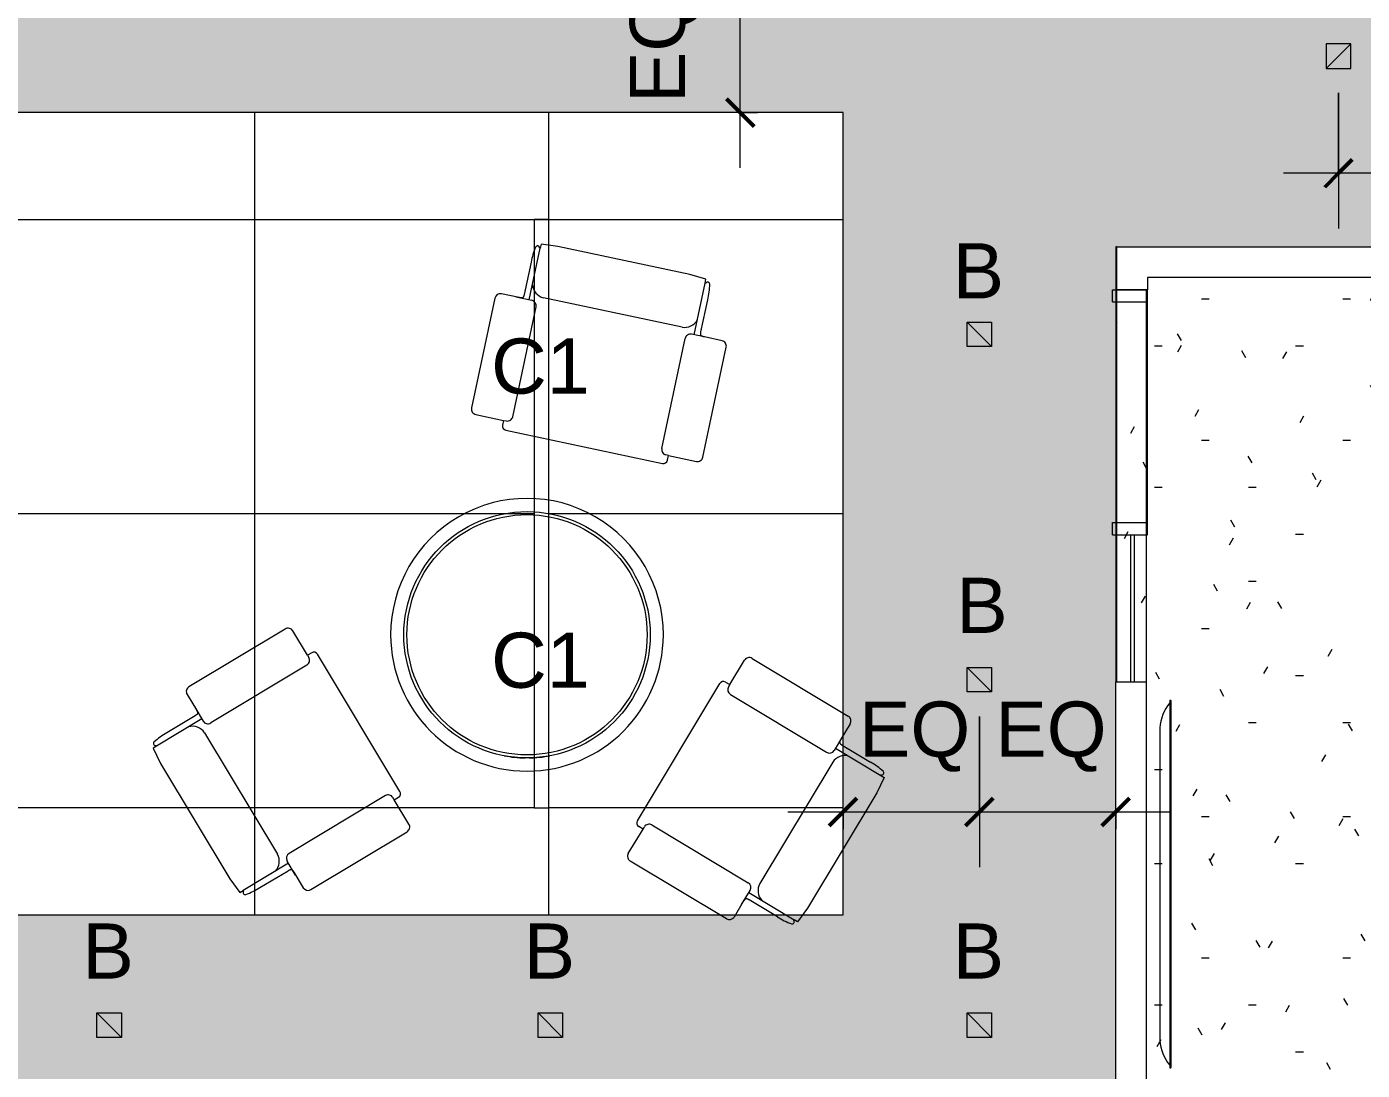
# Model space of a CAD drawing. Header units: inches. Extents: x -1206 to 1060, y -822 to 854.
# Drawn here: x -498.9 to -280.9, y -540.6 to -370.3 of the extents above; entities that cross this region are included whole.
import ezdxf

# ---------------------------------------------------------------- set-up
doc = ezdxf.new("R2010")
doc.units = ezdxf.units.IN
doc.header["$MEASUREMENT"] = 0
for name, color, linetype, lineweight in [('X1$0$A-ANNO-DIMS', 211, 'Continuous', 9), ('X1$0$A-ANNO-DIMS-96', 211, 'Continuous', 9), ('X1$0$A-CLNG', 13, 'Continuous', 13), ('X1$0$A-CLNG-PATT', 13, 'Continuous', 13), ('X1$0$A-DOOR', 31, 'Continuous', 13), ('X1$0$A-DOOR-FRAM', 31, 'Continuous', 20), ('X1$0$A-WALL', 113, 'Continuous', 13), ('X1$0$E-LITE-EQPM', 33, 'Continuous', 9), ('X1$0$E-LITE-EQPM-IDEN', 33, 'Continuous', 9), ('X1$0$I-FURN', 30, 'Continuous', 9), ('X1$0$I-WALL', 2, 'Continuous', 13), ('X1$0$Q-SPCQ', 91, 'Continuous', 9)]:
    doc.layers.add(name, color=color, linetype=linetype, lineweight=lineweight)
doc.styles.add('X1$0$Arial', font='arial.ttf', dxfattribs={"height": 8.999999999999991})
doc.styles.add('X1$0$Swis721 Lt BT', font='swissl.ttf', dxfattribs={"height": 8.999999999999998})
doc.dimstyles.new('X1$0$OTJ_-_3_32__Linear__1_2__Tolerance', dxfattribs={"dimscale": 12, "dimtxt": 9.49783549252963, "dimasz": 0.375, "dimexe": 0.75, "dimexo": 0.5000000000000001, "dimgap": 0.5, "dimtad": 1, "dimdec": 1, "dimrnd": 0.5, "dimzin": 3, "dimdsep": 46, "dimlunit": 4, "dimtxsty": 'X1$0$Swis721 Lt BT', "dimblk1": 'X1$0$_Oblique', "dimblk2": 'X1$0$_Oblique', "dimsah": 1, "dimcen": 0.09, "dimdle": 0.75, "dimazin": 0, "dimtfac": 1, "dimtdec": 4, "dimtix": 1, "dimtmove": 0, "dimatfit": 3, "dimfxl": 1, "dimtvp": 1, "dimfrac": 2, "dimtolj": 1, "dimtzin": 0, "dimarcsym": 2})
pattern_1 = [(0, (0, 0), (30.72, 7.68), [1.267, -21.773, 1.267, -21.773, -122.88]), (0, (0, 0), (30.72, 7.68), [-46.08, 1.267, -44.813, 1.267, -21.773, -53.76]), (0, (0, 0), (30.72, 7.68), [-115.2, 1.267, -14.093, 1.267, -37.133]), (120, (11.52, 3.84), (-22.01107510106448, 22.76430040425796), [1.267, -21.773, 1.267, -21.773, -122.88]), (120, (11.52, 3.84), (-22.01107510106448, 22.76430040425796), [-46.07999999999999, 1.267, -44.813, 1.267, -21.773, -53.75999999999999]), (120, (11.52, 3.84), (-22.01107510106448, 22.76430040425796), [-115.2, 1.267, -14.093, 1.267, -37.133]), (240, (15.36, 19.2), (-8.708924898935503, -30.44430040425795), [1.267, -21.773, 1.267, -21.773, -122.88]), (240, (15.36, 19.2), (-8.708924898935503, -30.44430040425795), [-46.08, 1.267, -44.813, 1.267, -21.773, -53.76]), (240, (15.36, 19.2), (-8.708924898935503, -30.44430040425795), [-115.2, 1.267, -14.093, 1.267, -37.133])]

# ---------------------------------------------------------------- blocks, each defined once
blk = doc.blocks.new('X1$0$Seating-Sofa-Teknion-STMS_Envita-R2014 - _See Type Catalog_-5451036-FIRST FLOOR RCP')
at = {"layer": 'X1$0$I-FURN'}
for p, q in [((-10.98638088292259, 15.56249999999969), (-13.74999999999622, 15.3207146569522)), ((-13.74999999999622, 15.3207146569522), (-13.74999999999622, 14.68749999999746)), ((10.98638088293212, 15.56249999999969), (-10.98638088292259, 15.56249999999969)), ((13.75000000000581, 15.32071465695225), (10.98638088293212, 15.56249999999969)), ((13.75000000000581, 14.68750000001438), (13.75000000000581, 15.32071465695225)), ((-13.74999999999622, 14.68749999999746), (-13.87499999999788, 14.68749999999746)), ((-13.74999999999613, 6.0624999999984), (-13.74999999999613, 14.68749999999963)), ((13.87499999999824, 14.68750000001438), (13.75000000000581, 14.68750000001438)), ((13.75000000000593, 6.062499999998698), (13.75000000000593, 14.68750000000342)), ((-14.74064906204318, 12.12418374801975), (-14.74064906204318, 6.752499999806242)), ((14.74064906204291, 6.752499999807167), (14.74064906204291, 12.12418374802208)), ((11.56994899327972, 6.851499999990414), (-11.56994899343464, 6.851499999990414)), ((-19.30000000000008, 5.16249999999822), (-19.30000000000008, -13.16250000000085)), ((-15.46002379051164, 6.062499999998398), (-18.3999999999999, 6.062499999998398)), ((-15.99999999999672, 6.0624999999984), (-13.32499999999954, 6.0624999999984)), ((-12.42500000000289, -13.16250000000542), (-12.42500000000289, 5.16250000000176)), ((12.42499999999779, -13.16249999999873), (12.42499999999779, 5.162499999998989)), ((15.9999999999948, 6.062499999998699), (13.32499999999751, 6.062499999998704)), ((18.4000000000002, 6.062499999998698), (15.46002379051136, 6.062499999998698)), ((19.29999999999986, -13.16250000000145), (19.29999999999986, 5.16249999999904)), ((-18.39999999999979, -14.06250000000114), (-13.74999999999391, -14.06250000000114)), ((-13.74999999999391, -14.06250000000114), (-13.74999999999391, -14.86250000000921)), ((-13.74999999999169, -14.06250000000114), (-13.32499999999863, -14.06250000000114)), ((13.75000000000593, -14.06250000000062), (13.32499999999967, -14.06250000000062)), ((13.75000000000095, -14.86250000000195), (13.75000000000095, -14.06250000000084)), ((13.75000000000095, -14.06250000000084), (18.40000000000046, -14.06250000000084)), ((-13.05000000000243, -15.56250000000068), (13.05000000000221, -15.56250000000068))]:
    blk.add_line(p, q, dxfattribs=at)
for centre, radius, start, end in [((-2.327279782498199, 12.37946066113358), 12.41599384554939, 169.2868322110763, 181.1781030656738), ((-14.2009320512929, 14.60039950951817), 0.3373695266367418, 14.96182046808415, 165.0381795317181), ((14.20093205129344, 14.60039950953586), 0.3373695266367431, 14.96182046831028, 165.038179532038), ((2.327279782498543, 12.37946066115353), 12.41599384554912, 358.8218969342446, 10.71316778891405), ((-11.44252763989037, 9.260754197175395), 2.412621393420959, 196.9779699088304, 266.9725444172606), ((11.44252763988851, 9.260754197549941), 2.412621393786899, 273.0274555786388, 343.0220300636519), ((-18.3999999999999, 5.162499999998218), 0.9000000000000017, 90.00000000000061, 180.0000000000004), ((-13.32499999999953, 5.162500000001756), 0.9000000000000011, 2.544443745170813e-13, 90.00000000000007), ((13.3249999999975, 5.162499999998987), 0.8999999999999992, 89.99999999999997, 180), ((18.4000000000002, 5.162499999999044), 0.8999999999999978, 359.9999999999994, 90.00000000000026), ((-18.39999999999979, -13.16250000000086), 0.8999999999999924, 179.9999999999994, 270.0000000000004), ((-13.05000000000244, -14.86250000000921), 0.6999999999999993, 180, 269.9999999999992), ((-13.32499999999863, -13.16250000000541), 0.8999999999999982, 269.9999999999996, 5.088887490341627e-14), ((13.32499999999968, -13.16249999999872), 0.9000000000000008, 179.9999999999999, 269.9999999999997), ((13.0500000000022, -14.86250000000194), 0.7000000000000037, 269.9999999999998, 359.9999999999994), ((18.40000000000047, -13.16250000000145), 0.8999999999999915, 269.999999999999, 3.392591660227783e-13)]:
    blk.add_arc(centre, radius, start, end, dxfattribs=at)
for points, knots in [([(-14.74064906204318, 6.752499999806242), (-14.74052505405708, 6.713332743796202), (-14.74197891194386, 6.636601869942656), (-14.74733941646481, 6.54488126384381), (-14.75407255667869, 6.482588529326353), (-14.75880913710513, 6.447811109849419), (-14.7630979181358, 6.422533135306026), (-14.76799237535764, 6.397971013879761), (-14.7734042444967, 6.373963038111302), (-14.77953736789345, 6.350683630631014), (-14.78659260180976, 6.328294295576848), (-14.79449064020744, 6.306672080966696), (-14.80598073606923, 6.278755510788524), (-14.8227417954607, 6.246271358741065), (-14.84709882551781, 6.21198906994766), (-14.87541456969879, 6.181676913122089), (-14.90269230955871, 6.159584122561885), (-14.92655242200301, 6.143956327292075), (-14.95160659265211, 6.129661643357696), (-14.98570442993117, 6.115004764811065), (-15.02262084915318, 6.103230187745758), (-15.05342933055097, 6.09484563326392), (-15.07739222911591, 6.089363969616022), (-15.10199993018129, 6.084549408581727), (-15.1270830544936, 6.080290943611418), (-15.15273339927147, 6.076791844182629), (-15.17903765501815, 6.074061400467099), (-15.20581685348788, 6.071791131265467), (-15.25991386379505, 6.067521160798614), (-15.3443293835108, 6.062569721439927), (-15.42101709582789, 6.061984399469948), (-15.46002379051164, 6.062499999998395)], [0, 0, 0, 0, 0.08333333333333333, 0.1666666666666667, 0.2083333333333333, 0.2291666666666667, 0.25, 0.2708333333333333, 0.2916666666666666, 0.3125, 0.3333333333333333, 0.3541666666666666, 0.375, 0.4166666666666667, 0.4583333333333334, 0.5, 0.5416666666666666, 0.5625, 0.5833333333333333, 0.625, 0.6666666666666666, 0.6875, 0.7083333333333333, 0.7291666666666666, 0.75, 0.7708333333333334, 0.7916666666666667, 0.8125, 0.8333333333333334, 0.9166666666666666, 1, 1, 1, 1]), ([(15.46002379051136, 6.062499999998698), (15.42101709582767, 6.061984399470263), (15.34432938413684, 6.062569722065523), (15.25991386230749, 6.067521159314079), (15.20581685470087, 6.07179113247732), (15.17903765030159, 6.07406139575865), (15.15273341692277, 6.076791861807221), (15.12708298860294, 6.080290877824146), (15.10200017609056, 6.084549654108925), (15.0773913113674, 6.089363053297292), (15.05343275563357, 6.094849053014522), (15.03031018691848, 6.101121286444593), (15.007901986716, 6.107987649547148), (14.98612494993977, 6.115434294128931), (14.96520709144111, 6.123762524584302), (14.94535337733459, 6.133245035977426), (14.92654974874424, 6.143953808105603), (14.90269368822883, 6.159585435774884), (14.87541552795522, 6.181677690146059), (14.84709352973658, 6.211984541404549), (14.82681727189475, 6.240571336811888), (14.81265747041656, 6.265738108514693), (14.80311563145811, 6.285741014837601), (14.79448865219697, 6.306670376407586), (14.78659313449509, 6.328294752312958), (14.77953722516052, 6.350683508249936), (14.77340428274113, 6.373963070903868), (14.76799236511092, 6.397971005095052), (14.76309792087637, 6.422533137656873), (14.75880913638779, 6.447811109235396), (14.75407255708719, 6.482588529677663), (14.74733941616967, 6.544881263591812), (14.74197891205081, 6.636601870035463), (14.74052505405681, 6.713332743797107), (14.74064906204291, 6.752499999807167)], [0, 0, 0, 0, 0.08333333333333333, 0.1666666666666667, 0.1875, 0.2083333333333333, 0.2291666666666667, 0.25, 0.2708333333333333, 0.2916666666666666, 0.3125, 0.3333333333333333, 0.3541666666666666, 0.375, 0.3958333333333334, 0.4166666666666667, 0.4375, 0.4583333333333334, 0.5, 0.5416666666666667, 0.5833333333333334, 0.6041666666666667, 0.625, 0.6458333333333333, 0.6666666666666666, 0.6875, 0.7083333333333333, 0.7291666666666666, 0.75, 0.7708333333333334, 0.7916666666666667, 0.8333333333333334, 0.9166666666666666, 1, 1, 1, 1])]:
    blk.add_open_spline(points, degree=3, knots=knots, dxfattribs=at)
blk = doc.blocks.new('X1$0$Seating-Sofa-Teknion-STMS_Envita-R2014 - _See Type Catalog_-5452890-FIRST FLOOR RCP')
at = {"layer": 'X1$0$I-FURN'}
for p, q in [((-13.05000000000243, 15.56250000000068), (13.05000000000221, 15.56250000000068)), ((-19.30000000000008, -5.16249999999822), (-19.30000000000008, 13.16250000000085)), ((-18.39999999999979, 14.06250000000114), (-13.74999999999391, 14.06250000000114)), ((-13.74999999999391, 14.06250000000114), (-13.74999999999391, 14.86250000000921)), ((-13.74999999999169, 14.06250000000114), (-13.32499999999863, 14.06250000000114)), ((-12.42500000000289, 13.16250000000542), (-12.42500000000289, -5.16250000000176)), ((12.42499999999779, 13.16249999999873), (12.42499999999779, -5.162499999998989)), ((13.75000000000593, 14.06250000000062), (13.32499999999967, 14.06250000000062)), ((13.75000000000095, 14.86250000000195), (13.75000000000095, 14.06250000000084)), ((13.75000000000095, 14.06250000000084), (18.40000000000046, 14.06250000000084)), ((19.29999999999986, 13.16250000000145), (19.29999999999986, -5.16249999999904)), ((-15.46002379051164, -6.062499999998398), (-18.3999999999999, -6.062499999998398)), ((-15.99999999999672, -6.0624999999984), (-13.32499999999954, -6.0624999999984)), ((-13.74999999999613, -6.0624999999984), (-13.74999999999613, -14.68749999999963)), ((15.9999999999948, -6.062499999998699), (13.32499999999751, -6.062499999998704)), ((13.75000000000593, -6.062499999998698), (13.75000000000593, -14.68750000000342)), ((18.4000000000002, -6.062499999998698), (15.46002379051136, -6.062499999998698)), ((-14.74064906204318, -12.12418374801975), (-14.74064906204318, -6.752499999806242)), ((11.56994899327972, -6.851499999990414), (-11.56994899343464, -6.851499999990414)), ((14.74064906204291, -6.752499999807167), (14.74064906204291, -12.12418374802208)), ((-13.74999999999622, -14.68749999999746), (-13.87499999999788, -14.68749999999746)), ((-13.74999999999622, -15.3207146569522), (-13.74999999999622, -14.68749999999746)), ((13.75000000000581, -14.68750000001438), (13.75000000000581, -15.32071465695225)), ((13.87499999999824, -14.68750000001438), (13.75000000000581, -14.68750000001438)), ((-10.98638088292259, -15.56249999999969), (-13.74999999999622, -15.3207146569522)), ((10.98638088293212, -15.56249999999969), (-10.98638088292259, -15.56249999999969)), ((13.75000000000581, -15.32071465695225), (10.98638088293212, -15.56249999999969))]:
    blk.add_line(p, q, dxfattribs=at)
for centre, radius, start, end in [((-13.05000000000244, 14.86250000000921), 0.6999999999999993, 90.00000000000087, 180.0000000000001), ((13.0500000000022, 14.86250000000194), 0.700000000000002, 6.551942643814845e-13, 90.00000000000021), ((-18.39999999999979, 13.16250000000086), 0.8999999999999898, 89.99999999999967, 180.000000000001), ((-13.32499999999863, 13.16250000000541), 0.9000000000000008, 359.9999999999996, 90.00000000000006), ((13.32499999999968, 13.16249999999872), 0.8999999999999982, 89.99999999999994, 180), ((18.40000000000047, 13.16250000000145), 0.8999999999999924, 359.9999999999996, 90.00000000000097), ((-18.3999999999999, -5.162499999998218), 0.9000000000000048, 180, 269.9999999999993), ((-13.32499999999953, -5.162500000001756), 0.8999999999999979, 269.9999999999995, 359.9999999999994), ((13.3249999999975, -5.162499999998987), 0.9000000000000005, 180, 269.9999999999996), ((18.4000000000002, -5.162499999999044), 0.8999999999999945, 269.9999999999998, 5.947637254336776e-13), ((-11.44252763989037, -9.260754197175395), 2.412621393420959, 93.0274555827391, 163.0220300911692), ((11.44252763988851, -9.260754197549941), 2.412621393786899, 16.97796993634771, 86.97254442136088), ((-2.327279782498199, -12.37946066113358), 12.41599384554939, 178.8218969343263, 190.7131677889238), ((2.327279782498543, -12.37946066115353), 12.41599384554912, 349.286832211086, 1.178103065755424), ((-14.2009320512929, -14.60039950951817), 0.3373695266367414, 194.9618204682818, 345.0381795319161), ((14.20093205129344, -14.60039950953586), 0.3373695266367421, 194.9618204679619, 345.0381795316899)]:
    blk.add_arc(centre, radius, start, end, dxfattribs=at)
for points, knots in [([(-14.74064906204318, -6.752499999806242), (-14.74052505405708, -6.713332743796202), (-14.74197891394929, -6.636601871993094), (-14.74733941094989, -6.544881258205102), (-14.75407256432438, -6.482588537143657), (-14.75880912369383, -6.447811096137104), (-14.7630979693995, -6.422533187720393), (-14.7679921837141, -6.397970817934615), (-14.77340495980715, -6.373963769477531), (-14.77953469829517, -6.350680901111255), (-14.78895852042488, -6.320845676015789), (-14.79994839452507, -6.29242245125467), (-14.81265500369914, -6.265735563434634), (-14.8268186961496, -6.240572806310616), (-14.84709304503698, -6.211984041306105), (-14.87541566071075, -6.181677827117857), (-14.90269367175489, -6.159585418776575), (-14.92654975184751, -6.14395381130648), (-14.94535337650357, -6.133245035119046), (-14.96520709166428, -6.123762524813609), (-14.98612494988048, -6.115434294066812), (-15.00790198673238, -6.107987649563126), (-15.0303101869146, -6.101121286439665), (-15.0534327556351, -6.094849053015213), (-15.07739131136746, -6.089363053296495), (-15.10200017609099, -6.084549654108546), (-15.12708298860326, -6.080290877823677), (-15.15273341692311, -6.076791861806786), (-15.17903765030191, -6.074061395758203), (-15.20581685470118, -6.071791132476886), (-15.25991386230777, -6.067521159313645), (-15.34432938413704, -6.062569722065213), (-15.42101709582789, -6.061984399469949), (-15.46002379051164, -6.062499999998394)], [-1, -1, -1, -1, -0.9166666666666666, -0.8333333333333334, -0.7916666666666667, -0.7708333333333334, -0.75, -0.7291666666666666, -0.7083333333333333, -0.6875, -0.6666666666666666, -0.625, -0.6041666666666666, -0.5833333333333333, -0.5416666666666666, -0.5, -0.4583333333333334, -0.4375, -0.4166666666666667, -0.3958333333333334, -0.375, -0.3541666666666666, -0.3333333333333333, -0.3125, -0.2916666666666666, -0.2708333333333333, -0.25, -0.2291666666666667, -0.2083333333333333, -0.1875, -0.1666666666666667, -0.08333333333333333, 0, 0, 0, 0]), ([(15.46002379051136, -6.062499999998698), (15.42101709582767, -6.061984399470263), (15.34432938351065, -6.062569721440303), (15.25991386379469, -6.067521160798974), (15.20581685348763, -6.071791131265956), (15.17903765501759, -6.074061400467332), (15.15273339927202, -6.076791844183851), (15.1270830544899, -6.08029094360895), (15.10199993019343, -6.084549408593083), (15.07739222906892, -6.089363969575853), (15.05342933072462, -6.094845633416118), (15.02262084822879, -6.103230186940837), (14.98570443737653, -6.115004771301982), (14.95160657123843, -6.129661624692519), (14.92655245905737, -6.143956359592871), (14.90269210864298, -6.159583947426789), (14.8754161926622, -6.181678327842565), (14.84709289935309, -6.21198390417555), (14.82681871418667, -6.240572823289964), (14.81265500036779, -6.265735560299951), (14.79994839647258, -6.292422453088943), (14.78895852011268, -6.320845675722963), (14.77953469835358, -6.350680901167261), (14.7734049597911, -6.373963769463464), (14.767992183718, -6.397970817939345), (14.76309796939809, -6.422533187720112), (14.75880912369384, -6.447811096138171), (14.75407256432392, -6.482588537144305), (14.74733941094972, -6.544881258206034), (14.74197891394898, -6.636601871993927), (14.74052505405681, -6.713332743797108), (14.74064906204291, -6.752499999807168)], [-1, -1, -1, -1, -0.9166666666666666, -0.8333333333333334, -0.8125, -0.7916666666666667, -0.7708333333333334, -0.75, -0.7291666666666666, -0.7083333333333333, -0.6875, -0.6666666666666666, -0.625, -0.5833333333333333, -0.5625, -0.5416666666666666, -0.5, -0.4583333333333333, -0.4166666666666666, -0.3958333333333333, -0.375, -0.3333333333333333, -0.3125, -0.2916666666666666, -0.2708333333333333, -0.25, -0.2291666666666667, -0.2083333333333333, -0.1666666666666667, -0.08333333333333333, 0, 0, 0, 0])]:
    blk.add_open_spline(points, degree=3, knots=knots, dxfattribs=at)
blk = doc.blocks.new('X1$0$Seating-Medium-Teknion-STBD_With_USB_Qui-R2014 - Medium With USB-5453243-FIRST FLOOR RCP')
at = {"layer": 'X1$0$I-FURN'}
for centre, radius in [((5.516818705922305e-14, 0), 20.10000000000002), ((-9.059419880941276e-14, -4.954786581023994e-13), 19.60000000000002)]:
    blk.add_circle(centre, radius, dxfattribs=at)
for centre, radius, start, end in [((5.595524044110788e-14, -2.613816825640357e-15), 22.25000000000002, 359.9999999999994, 179.9999999999996), ((5.329070518200751e-14, -2.613816825640357e-15), 22.25000000000002, 179.9999999999999, 359.9999999999994), ((-9.27077846654387e-14, 4.662936703425657e-15), 20.09999999999999, 259.3200130852781, 269.0735353320071), ((-9.27077846654387e-14, 4.662936703425657e-15), 20.1, 270.9264646679936, 280.6799869147206)]:
    blk.add_arc(centre, radius, start, end, dxfattribs=at)
blk = doc.blocks.new('X1$0$A-Flat_Screen_TV - OLED 65B6P 65_-4747238-FIRST FLOOR RCP')
at = {"layer": 'X1$0$Q-SPCQ'}
for p, q in [((-29.93749999999913, 0.1875000000000016), (-29.99999999999964, 0.1875000000000016)), ((-29.99999999999964, 0.1875000000000016), (-29.99999999999964, 1.623701173514291e-15)), ((-29.99999999999964, 1.619249168343523e-15), (30.00000000000031, 1.619249168343523e-15)), ((-29.56249999999916, 0.1875000000000016), (-29.93749999999913, 0.1875000000000016)), ((-29.93749999999964, 1.623701173514291e-15), (-29.93749999999964, -0.06249999999999836)), ((29.56249999999982, 0.1875000000000016), (-29.56249999999916, 0.1875000000000016)), ((25.50000000000014, 1.812500000000001), (-25.49999999999947, 1.812500000000001)), ((29.93749999999979, 0.1875000000000016), (29.56249999999982, 0.1875000000000016)), ((30.00000000000031, 0.1875000000000016), (29.93749999999979, 0.1875000000000016)), ((29.93749999999982, 1.623701173514291e-15), (29.93749999999982, -0.06249999999999836)), ((30.00000000000031, 0.1875000000000016), (30.00000000000031, 1.623701173514291e-15)), ((-29.93749999999964, -0.06249999999999836), (29.93749999999982, -0.06249999999999836))]:
    blk.add_line(p, q, dxfattribs=at)
for centre, radius, start, end in [((-24.9006701192689, -5.576449701825535), 7.41321617127439, 94.63720328896422, 128.9656156837433), ((24.90067011926956, -5.576449701825535), 7.413216171274398, 51.0343843162572, 85.36279671103614)]:
    blk.add_arc(centre, radius, start, end, dxfattribs=at)
blk = doc.blocks.new('X1$0$Single Flush - OTJ_SOLIDFLUSH_ALUM-5106307-FIRST FLOOR RCP')
at = {"layer": 'X1$0$A-DOOR-FRAM'}
for p, q in [((-20.00000000000034, 3.249999999999999), (-20.00000000000034, -2.5)), ((-20.00000000000034, 3.249999999999999), (-18.00000000000034, 3.249999999999999)), ((-18.00000000000034, 3.249999999999999), (-18.00000000000034, -2.5)), ((18.00000399999976, 3.249999999999999), (18.00000399999976, -2.5)), ((18.00000399999976, 3.249999999999999), (20.00000399999975, 3.249999999999999)), ((20.00000399999975, 3.249999999999999), (20.00000399999975, -2.5)), ((-20.00000000000034, -2.5), (-18.00000000000034, -2.5)), ((18.00000399999976, -2.5), (20.00000399999975, -2.5))]:
    blk.add_line(p, q, dxfattribs=at)
blk = doc.blocks.new('X1$0$L-Recessed Square Downlight - 4_-4552743-FIRST FLOOR RCP')
at = {"layer": 'X1$0$E-LITE-EQPM'}
for p, q in [((-1.99999999999969, -2.00000000000022), (-1.99999999999969, 1.999999999999777)), ((-1.99999999999969, 1.999999999999777), (2.000000000000309, 1.999999999999777)), ((-1.99999999999969, 1.999999999999777), (2.000000000000309, -2.00000000000022)), ((2.000000000000309, 1.999999999999777), (2.000000000000309, -2.00000000000022)), ((2.000000000000309, -2.00000000000022), (-1.99999999999969, -2.00000000000022))]:
    blk.add_line(p, q, dxfattribs=at)
blk = doc.blocks.new('X1$0$L-Recessed Square Downlight - 4_-5368317-FIRST FLOOR RCP')
at = {"layer": 'X1$0$E-LITE-EQPM'}
for p, q in [((2.000000000000309, 2.00000000000022), (-1.99999999999969, 2.00000000000022)), ((-1.99999999999969, 2.00000000000022), (-1.99999999999969, -1.999999999999777)), ((-1.99999999999969, -1.999999999999777), (2.00000000000031, 2.000000000000221)), ((2.000000000000309, -1.999999999999777), (2.000000000000309, 2.00000000000022)), ((-1.99999999999969, -1.999999999999777), (2.000000000000309, -1.999999999999777))]:
    blk.add_line(p, q, dxfattribs=at)
blk = doc.blocks.new('X1$0$DIMBLOCK5-FIRST FLOOR RCP')
at = {"layer": 'X1$0$A-ANNO-DIMS-96', "lineweight": 50, "transparency": 16777216}
for p, q in [((-382.4478422680444, -364.1202338006263), (-384.6978422680444, -361.8702338006263)), ((-382.4478422680444, -364.1202338006263), (-380.1978422680444, -366.3702338006263)), ((-382.4478422680444, -384.2963474559079), (-384.6978422680444, -382.046347455908)), ((-382.4478422680444, -384.2963474559079), (-380.1978422680444, -386.5463474559079))]:
    blk.add_line(p, q, dxfattribs=at)
at = {"layer": 'X1$0$A-ANNO-DIMS-96', "transparency": 16777216}
for p, q in [((-424.4464619683785, -364.1202338006261), (-373.4478422680444, -364.1202338006264)), ((-382.4478422680444, -364.1202338006263), (-424.4464619683785, -364.1202338006261)), ((-382.4478422680444, -393.2963474559079), (-382.4478422680444, -364.1202338006263)), ((-379.6298227833839, -384.2963474559079), (-391.4478422680444, -384.2963474559079)), ((-382.4478422680445, -384.2963474559079), (-379.6298227833839, -384.2963474559079))]:
    blk.add_line(p, q, dxfattribs=at)
at = {"layer": 'X1$0$A-ANNO-DIMS-96', "color": 0, "transparency": 16777216, "insert": (-400.4630281386887, -382.7261907128374), "char_height": 8.999999999999998, "width": 20.44296020296854, "attachment_point": 1, "rotation": 90, "line_spacing_factor": 1.005061956881442, "style": 'X1$0$Swis721 Lt BT'}
blk.add_mtext('EQ', dxfattribs=at)
blk = doc.blocks.new('X1$0$_Oblique')
at = {"color": 0, "linetype": 'ByBlock', "lineweight": -2}
blk.add_line((-0.5, -0.5), (0.5, 0.5), dxfattribs=at)
blk = doc.blocks.new('X1$0$DIMBLOCK9-FIRST FLOOR RCP')
at = {"layer": 'X1$0$A-ANNO-DIMS-96', "transparency": 16777216}
for p, q in [((-284.8135311299185, -381.0691201467451), (-284.8135311299184, -403.185095265899)), ((-284.8135311299185, -394.185095265899), (-284.8135311299185, -381.0691201467452)), ((-212.8135311299175, -381.0691201467448), (-212.8135311299175, -403.1850952658985)), ((-212.8135311299175, -394.1850952658986), (-212.8135311299175, -381.0691201467448)), ((-203.8135311299175, -394.1850952658984), (-293.8135311299185, -394.185095265899))]:
    blk.add_line(p, q, dxfattribs=at)
at = {"layer": 'X1$0$A-ANNO-DIMS-96', "lineweight": 50, "transparency": 16777216}
for p, q in [((-284.8135311299185, -394.185095265899), (-282.5635311299185, -391.935095265899)), ((-212.8135311299175, -394.1850952658985), (-210.5635311299175, -391.9350952658985)), ((-284.8135311299185, -394.185095265899), (-287.0635311299185, -396.435095265899)), ((-212.8135311299175, -394.1850952658985), (-215.0635311299175, -396.4350952658985))]:
    blk.add_line(p, q, dxfattribs=at)
at = {"layer": 'X1$0$A-ANNO-DIMS-96', "color": 0, "transparency": 16777216, "insert": (-263.361802955777, -376.1699093952545), "char_height": 8.999999999999998, "width": 34.9158523820613, "attachment_point": 1, "line_spacing_factor": 1.005061956881442, "style": 'X1$0$Swis721 Lt BT'}
blk.add_mtext('6\' - 0"', dxfattribs=at)
blk = doc.blocks.new('X1$0$DIMBLOCK11-FIRST FLOOR RCP')
at = {"layer": 'X1$0$A-ANNO-DIMS-96', "transparency": 16777216}
for p, q in [((-343.4289784423448, -482.8432179133805), (-343.4289784423448, -507.4168871282155)), ((-343.4289784423448, -498.4168871282155), (-343.4289784423448, -482.8432179133805)), ((-365.6759253154312, -501.2349066128759), (-365.6759253154312, -489.4168871282155)), ((-374.6759253154312, -498.4168871282155), (-343.4289784423448, -498.4168871282155)), ((-365.6759253154312, -498.4168871282155), (-365.6759253154312, -501.234906612876))]:
    blk.add_line(p, q, dxfattribs=at)
at = {"layer": 'X1$0$A-ANNO-DIMS-96', "lineweight": 50, "transparency": 16777216}
for p, q in [((-365.6759253154312, -498.4168871282155), (-363.4259253154312, -496.1668871282155)), ((-343.4289784423448, -498.4168871282155), (-341.1789784423448, -496.1668871282155)), ((-365.6759253154312, -498.4168871282155), (-367.9259253154312, -500.6668871282155)), ((-343.4289784423448, -498.4168871282155), (-345.6789784423448, -500.6668871282155))]:
    blk.add_line(p, q, dxfattribs=at)
at = {"layer": 'X1$0$A-ANNO-DIMS-96', "color": 0, "transparency": 16777216, "insert": (-363.0703519634583, -480.4017012575712), "char_height": 8.999999999999998, "width": 20.44296020296854, "attachment_point": 1, "line_spacing_factor": 1.005061956881442, "style": 'X1$0$Swis721 Lt BT'}
blk.add_mtext('EQ', dxfattribs=at)
blk = doc.blocks.new('X1$0$DIMBLOCK12-FIRST FLOOR RCP')
at = {"layer": 'X1$0$A-ANNO-DIMS-96', "transparency": 16777216}
for p, q in [((-343.4289784423448, -482.8432179133805), (-343.4289784423448, -507.4168871282155)), ((-343.4289784423448, -498.4168871282155), (-343.4289784423448, -482.8432179133805)), ((-321.1820315692584, -501.2349066128759), (-321.1820315692584, -489.4168871282155)), ((-343.4289784423448, -498.4168871282155), (-312.1820315692584, -498.4168871282155)), ((-321.1820315692584, -498.4168871282155), (-321.1820315692584, -501.234906612876))]:
    blk.add_line(p, q, dxfattribs=at)
at = {"layer": 'X1$0$A-ANNO-DIMS-96', "lineweight": 50, "transparency": 16777216}
for p, q in [((-343.4289784423448, -498.4168871282155), (-341.1789784423448, -496.1668871282155)), ((-321.1820315692584, -498.4168871282155), (-318.9320315692584, -496.1668871282155)), ((-343.4289784423448, -498.4168871282155), (-345.6789784423448, -500.6668871282155)), ((-321.1820315692584, -498.4168871282155), (-323.4320315692584, -500.6668871282155))]:
    blk.add_line(p, q, dxfattribs=at)
at = {"layer": 'X1$0$A-ANNO-DIMS-96', "color": 0, "transparency": 16777216, "insert": (-340.8234050903719, -480.4017012575712), "char_height": 8.999999999999998, "width": 20.44296020296854, "attachment_point": 1, "line_spacing_factor": 1.005061956881442, "style": 'X1$0$Swis721 Lt BT'}
blk.add_mtext('EQ', dxfattribs=at)
blk = doc.blocks.new('X1')
at = {"layer": 'X1$0$A-CLNG-PATT'}
h = blk.add_hatch(dxfattribs=at)
h.set_pattern_fill('FP1_1', color=256, style=0, pattern_type=2)
h.set_pattern_definition(pattern_1)
h.paths.add_polyline_path([(-326.9749493064213, -551.3034225132491), (-321.1820315692584, -551.3034225132491), (-321.1820315692584, -406.1941201481503), (-104.6607779913061, -406.1941201481503), (-104.6607779913061, -343.944120145342), (-281.8643590807015, -343.944120145342), (-281.8643590807005, -8.70125434568905), (-476.1457181878784, -8.70125434568905), (-476.1457181878782, -246.007859512511), (-794.4294770481946, -246.00785951251), (-794.4294770481947, -455.2963474559088), (-794.5857920039754, -455.2963474559088), (-794.5857920039754, -551.3034225132491), (-768.9294770482086, -551.3034225132491), (-768.9294770482086, -551.2152997941719), (-409.6794770481947, -551.2152997941729), (-409.6794770481947, -551.3034225132491), (-349.3101361878238, -551.3034225132491)], flags=0)
h.paths.add_polyline_path([(-365.675925315433, -515.194120145342), (-749.8357920039759, -515.194120145342), (-749.8357920039754, -384.2963474559099), (-365.6759253154311, -384.2963474559099), (-365.6759253154315, -510.3061674075047)], flags=0)
h.paths.add_polyline_path([(-346.9294770482089, -343.9441201453427), (-425.9294770482089, -343.9441201453423), (-425.9294770482089, -134.9441201453421), (-346.9294770482084, -134.9441201453423), (-346.9294770482089, -339.3191201453424)], flags=0)
h.paths.add_polyline_path([(-351.5544770482088, -339.3191201453424), (-351.5544770482088, -330.7009986856492), (-375.5544770482088, -330.7009986856492), (-375.5544770482088, -308.5691201453421), (-421.3044770482086, -308.5691201453421), (-421.304477048209, -339.3191201453424), (-362.4294770482098, -339.3191201453424)], flags=0)
h.paths.add_polyline_path([(-651.929477048209, -330.7009986856492), (-675.929477048209, -330.7009986856492), (-675.929477048209, -306.7009986856492), (-651.929477048209, -306.7009986856492)], flags=0)
h.paths.add_polyline_path([(-362.4294770482098, -285.5931275518305), (-362.4294770482098, -283.2415650518306), (-410.42947704821, -283.2415650518306), (-410.42947704821, -285.5931275518305), (-365.6759253154311, -285.5931275518305)], flags=0)
h.paths.add_polyline_path([(-299.8643590807009, -279.8955469854116), (-300.6408162160087, -279.7933244642789), (-301.364359080701, -279.4936231967652), (-301.9856794242607, -279.0168673289713), (-302.4624352920543, -278.395546985412), (-302.7621365595683, -277.6720041207196), (-302.864359080701, -276.8955469854116), (-302.7621365595683, -276.119089850104), (-302.4624352920545, -275.3955469854118), (-301.9856794242607, -274.7742266418521), (-301.364359080701, -274.2974707740584), (-300.6408162160087, -273.9977695065447), (-299.864359080701, -273.8955469854116), (-299.0879019453934, -273.9977695065447), (-298.364359080701, -274.2974707740584), (-297.7430387371414, -274.7742266418521), (-297.2662828693479, -275.3955469854118), (-296.9665816018338, -276.119089850104), (-296.8643590807009, -276.8955469854126), (-296.9665816018336, -277.6720041207192), (-297.2662828693481, -278.395546985412), (-297.7430387371412, -279.0168673289713), (-298.364359080701, -279.4936231967652), (-299.0879019453934, -279.7933244642789)], flags=0)
h.paths.add_polyline_path([(-410.42947704821, -240.1748214966055), (-362.4294770482098, -240.1748214966055), (-362.4294770482098, -237.8232589966065), (-410.42947704821, -237.8232589966065)], flags=0)
h.paths.add_polyline_path([(-299.864359080701, -212.8469738254874), (-300.6408162160087, -212.7447513043484), (-301.364359080701, -212.4450500368342), (-301.9856794242607, -211.9682941690406), (-302.4624352920545, -211.3469738254809), (-302.7621365595681, -210.6234309607886), (-302.864359080701, -209.8469738254811), (-302.7621365595681, -209.0705166901732), (-302.4624352920545, -208.3469738254811), (-301.9856794242607, -207.7256534819215), (-301.364359080701, -207.2488976141277), (-300.6408162160087, -206.949196346614), (-299.864359080701, -206.8469738254809), (-299.0879019453932, -206.949196346614), (-298.364359080701, -207.2488976141277), (-297.7430387371412, -207.7256534819215), (-297.2662828693479, -208.3469738254811), (-296.9665816018336, -209.0705166901735), (-296.864359080701, -209.8469738254811), (-296.9665816018338, -210.6234309607886), (-297.2662828693479, -211.3469738254809), (-297.7430387371414, -211.9682941690406), (-298.4640024154911, -212.4863236575046), (-299.0879019453934, -212.7447513043484)], flags=0)
h.paths.add_polyline_path([(-362.4294770482098, -194.8607106618027), (-362.4294770482098, -192.509148161804), (-410.42947704821, -192.509148161804), (-410.42947704821, -194.8607106618027), (-363.0626604237056, -194.8607106618027)], flags=0)
h.paths.add_polyline_path([(-391.8966361878238, -149.6199013953381), (-362.4294770482098, -149.6199013953381), (-362.4294770482098, -147.2683388953382), (-410.42947704821, -147.2683388953382), (-410.42947704821, -149.6199013953381), (-407.4719493144545, -149.6199013953381)], flags=0)
h.paths.add_polyline_path([(-299.864359080701, -145.7984006655506), (-300.6408162160087, -145.6961781444177), (-301.4003236878238, -145.3688802632462), (-301.9856794242607, -144.9197210091101), (-302.4624352920543, -144.2984006655504), (-302.7621365595681, -143.5748578008579), (-302.8643590807009, -142.7984006655504), (-302.7621365595681, -142.0219435302426), (-302.4624352920541, -141.2984006655504), (-301.9856794242605, -140.6770803219908), (-301.3643590807009, -140.200324454197), (-300.6408162160085, -139.9006231866831), (-299.8643590807007, -139.7984006655774), (-299.0879019453931, -139.9006231866831), (-298.3643590807009, -140.200324454197), (-297.7430387371409, -140.6770803219908), (-297.2662828693476, -141.2984006655504), (-296.9665816018334, -142.021943530243), (-296.8643590807009, -142.7984006655473), (-296.9665816018336, -143.5748578008579), (-297.2662828693476, -144.2984006655504), (-297.7430387371412, -144.9197210091101), (-298.3643590807009, -145.3964768769037), (-299.0879019453932, -145.6961781444177)], flags=0)
h.paths.add_polyline_path([(-351.8357920039767, -93.1941201453419), (-378.1794770482085, -93.1941201453419), (-378.1794770482085, -64.6941201453419), (-349.6794770482085, -64.6941201453419), (-349.6794770482085, -93.1941201453419), (-350.3044770482084, -93.1941201453419)], flags=0)
h.paths.add_polyline_path([(-369.1888555813478, -90.9441201453419), (-351.9294770482085, -90.9441201453419), (-351.9294770482085, -90.70099868564834), (-375.8357920039767, -90.70099868564834), (-375.8357920039767, -66.9441201453419), (-375.9294770482083, -66.9441201453419), (-375.9294770482083, -90.9441201453419), (-369.8708573594471, -90.9441201453419)], flags=0)
h.paths.add_polyline_path([(-299.8643590807007, -78.74982750561973), (-300.6408162160085, -78.64760498448685), (-301.3643590807007, -78.347903716973), (-301.9856794242605, -77.8711478491794), (-302.4624352920541, -77.24982750561956), (-302.7621365595678, -76.52628464092719), (-302.8643590807005, -75.7498275056194), (-302.7621365595678, -74.97337037031211), (-302.4624352920541, -74.24982750561973), (-301.9856794242607, -73.62850716206007), (-301.3643590807005, -73.15175129426596), (-300.640816216008, -72.85205002675211), (-299.8643590807005, -72.7498275056194), (-299.0879019453948, -72.85205002675228), (-298.3643590807005, -73.15175129426613), (-297.7430387371409, -73.62850716206007), (-297.2662828693473, -74.24982750561973), (-296.9665816018336, -74.97337037031211), (-296.8643590807009, -75.74982750561956), (-296.9665816018334, -76.52628464092719), (-297.2662828693473, -77.24982750561956), (-297.7430387371409, -77.8711478491794), (-298.3643590807005, -78.347903716973), (-299.0879019453931, -78.64760498448685)], flags=0)
h = blk.add_hatch(dxfattribs=at)
h.set_pattern_fill('FP1_27', color=256, style=0, pattern_type=2)
h.set_pattern_definition([(180, (-557.698, -449.745), (5.878304635907295e-15, 48), []), (90, (-557.698, -449.745), (48, -2.939152317953648e-15), [])])
h.paths.add_polyline_path([(-512.0494431583613, -515.194120145342), (-365.6759253154313, -515.194120145342), (-365.6759253154311, -384.2963474559099), (-749.8357920039575, -384.2963474559099), (-749.8357920039757, -515.194120145342), (-519.6561361878238, -515.194120145342)], flags=0)
h.paths.add_polyline_path([(-701.6978806583627, -497.7452338006258), (-704.0494431583614, -497.7452338006252), (-704.0494431583614, -401.7452338006258), (-701.6978806583627, -401.7452338006255), (-701.6978806583627, -483.8332924075046)], flags=0)
h.paths.add_polyline_path([(-608.0494431583613, -497.7452338006255), (-608.0494431583613, -401.7452338006258), (-605.6978806583627, -401.7452338006255), (-605.6978806583613, -497.7452338006255)], flags=0)
h.paths.add_polyline_path([(-512.0494431583613, -497.7452338006252), (-512.0494431583626, -401.7452338006252), (-509.6978806583613, -401.7452338006248), (-509.6978806583613, -497.7452338006252)], flags=0)
h.paths.add_polyline_path([(-416.0494431583612, -497.7452338006252), (-416.0494431583612, -401.7452338006248), (-413.6978806583625, -401.7452338006248), (-413.6978806583612, -497.7452338006252)], flags=0)
h = blk.add_hatch(dxfattribs=at)
h.set_pattern_fill('FP1_1', color=256, style=0, pattern_type=2)
h.set_pattern_definition(pattern_1)
h.paths.add_polyline_path([(-78.93203156925863, -579.1941201453483), (-78.93203156925863, -551.189188075625), (-50.93203156925835, -551.189188075625), (-50.93203156925835, -411.1941201481501), (-315.9662842685298, -411.2149836233837), (-315.9662842685298, -453.1941201481495), (-316.1820315692585, -453.1941201481495), (-316.1820315692585, -551.194120145342), (-228.9294770482083, -551.194120145342), (-228.9294770482083, -579.1941201453483), (-93.79113618782388, -579.1941201453483)], flags=0)
h.paths.add_polyline_path([(-221.5506361878239, -529.1965861816054), (-280.4320315692581, -529.1941201467461), (-280.4320315692571, -433.1941201467458), (-88.68203156925777, -433.1941201467458), (-88.69775225514108, -529.1965861816054), (-178.9641361878239, -529.1965861816054)], flags=0)
h = blk.add_hatch(dxfattribs=at)
h.set_pattern_fill('FP1_1', color=256, style=0, pattern_type=2)
h.set_pattern_definition(pattern_1)
h.paths.add_polyline_path([(-320.9662842685297, -477.1941201481495), (-318.6820315692585, -477.1941201481495), (-318.6820315692585, -453.1941201481495), (-318.1820315692584, -453.1941201481495), (-318.1820315692584, -477.1941201481495), (-316.1820315692585, -477.1941201481495), (-316.1820315692585, -413.1941201481494), (-320.9662842685297, -413.1941201481494), (-320.9662842685297, -453.1941201481495)], flags=0)
at = {"layer": 'X1$0$A-CLNG'}
for p, q in [((-365.6759253154311, -384.2963474559093), (-749.835792003975, -384.2963474559079)), ((-365.6759253154313, -515.1941201453425), (-365.6759253154311, -384.2963474559093)), ((-413.6978806583624, -401.7452338006242), (-416.0494431583624, -401.7452338006242)), ((-416.0494431583624, -401.7452338006242), (-416.0494431583612, -497.7452338006242)), ((-413.697880658361, -497.7452338006243), (-413.6978806583624, -401.7452338006242)), ((-320.9662842685296, -406.1941201481496), (-321.1820315692582, -406.1941201481496)), ((-321.1820315692582, -406.1941201481496), (-321.1820315692582, -477.1941201481487)), ((-320.9662842685297, -477.1941201481488), (-320.9662842685297, -413.1941201481488)), ((-316.1820315692585, -413.1941201481488), (-316.1820315692585, -477.1941201481488)), ((-416.0494431583611, -497.7452338006242), (-413.6978806583612, -497.7452338006241)), ((-749.8357920039754, -515.1941201453413), (-365.6759253154313, -515.1941201453425))]:
    blk.add_line(p, q, dxfattribs=at)
at = {"layer": 'X1$0$A-WALL'}
blk.add_line((-318.6820315692584, -477.1941201481488), (-318.1820315692584, -477.1941201481488), dxfattribs=at)
at = {"layer": 'X1$0$I-WALL'}
for p, q in [((-320.9662842685296, -406.1941201481488), (-44.96628426852971, -406.1941201481496)), ((-320.9662842685297, -413.1941201481487), (-320.9662842685296, -406.1941201481488)), ((-44.96628426852972, -411.1941201481495), (-315.9662842685298, -411.1941201481488)), ((-315.9662842685297, -411.1941201481488), (-315.9662842685297, -413.1941201481487)), ((-315.9662842685297, -413.1941201481487), (-320.9662842685297, -413.1941201481487)), ((-318.6820315692584, -477.1941201481488), (-318.6820315692583, -453.1941201481488)), ((-318.6820315692583, -453.1941201481488), (-318.1820315692583, -453.1941201481488)), ((-318.1820315692583, -453.1941201481488), (-318.1820315692584, -477.1941201481488)), ((-321.1820315692584, -553.4284225132483), (-321.1820315692583, -477.1941201481488)), ((-321.1820315692583, -477.1941201481488), (-318.6820315692584, -477.1941201481488)), ((-318.1820315692584, -477.1941201481488), (-316.1820315692583, -477.1941201481488)), ((-316.1820315692583, -477.1941201481488), (-316.1820315692584, -551.1941201453415))]:
    blk.add_line(p, q, dxfattribs=at)
at = {"layer": 'X1$0$I-WALL', "lineweight": 9}
for p, q in [((-315.9662842685301, -453.1941201481488), (-315.9662842685297, -413.1941201481488)), ((-316.1820315692585, -453.1941201481488), (-315.9662842685301, -453.1941201481488))]:
    blk.add_line(p, q, dxfattribs=at)
at = {"layer": 'X1$0$A-DOOR', "rotation": 89.9999999999995}
blk.add_blockref('X1$0$Single Flush - OTJ_SOLIDFLUSH_ALUM-5106307-FIRST FLOOR RCP', (-318.4662842685299, -433.1941201481487), dxfattribs=at)
at = {"layer": 'X1$0$E-LITE-EQPM', "extrusion": (0, 0, -1), "rotation": 180}
for name, p in [('X1$0$L-Recessed Square Downlight - 4_-4552743-FIRST FLOOR RCP', (284.8135311299189, -375.0691201467454)), ('X1$0$L-Recessed Square Downlight - 4_-5368317-FIRST FLOOR RCP', (485.4294770481953, -533.2047099697568)), ('X1$0$L-Recessed Square Downlight - 4_-5368317-FIRST FLOOR RCP', (413.4294770481953, -533.2047099697568)), ('X1$0$L-Recessed Square Downlight - 4_-5368317-FIRST FLOOR RCP', (343.4289784423452, -533.2047099697568))]:
    blk.add_blockref(name, p, dxfattribs=at)
at = {"layer": 'X1$0$E-LITE-EQPM', "extrusion": (0, 0, -1)}
for p in [(343.4289784423445, -420.4817258570041), (343.4289784423445, -476.8432179133807)]:
    blk.add_blockref('X1$0$L-Recessed Square Downlight - 4_-5368317-FIRST FLOOR RCP', p, dxfattribs=at)
at = {"layer": 'X1$0$I-FURN'}
for name, p, rotation in [('X1$0$Seating-Sofa-Teknion-STMS_Envita-R2014 - _See Type Catalog_-5451036-FIRST FLOOR RCP', (-404.6797783665202, -423.6232115129932), 348.0000000000001), ('X1$0$Seating-Sofa-Teknion-STMS_Envita-R2014 - _See Type Catalog_-5451036-FIRST FLOOR RCP', (-458.0385331876223, -491.8896990121822), 120.9999999999994), ('X1$0$Seating-Sofa-Teknion-STMS_Envita-R2014 - _See Type Catalog_-5452890-FIRST FLOOR RCP', (-379.1777747023311, -496.6756325749055), 59.00000000000055)]:
    blk.add_blockref(name, p, dxfattribs=dict(at, rotation=rotation))
blk.add_blockref('X1$0$Seating-Medium-Teknion-STBD_With_USB_Qui-R2014 - Medium With USB-5453243-FIRST FLOOR RCP', (-417.242163883626, -469.5044506982402), dxfattribs=at)
at = {"layer": 'X1$0$Q-SPCQ', "rotation": 90.00000000000006}
blk.add_blockref('X1$0$A-Flat_Screen_TV - OLED 65B6P 65_-4747238-FIRST FLOOR RCP', (-312.1820315692582, -510.1941201481488), dxfattribs=at)
at = {"layer": 'X1$0$E-LITE-EQPM-IDEN', "char_height": 8.999999999999991, "attachment_point": 1, "style": 'X1$0$Arial'}
for s, insert, width in [('B', (-347.7810407285253, -405.611953889745), 10.30199999999999), ('C1', (-423.0989393620904, -421.1554715498895), 19.69499999999998), ('B', (-347.1876694119681, -460.208017936535), 10.30199999999999), ('C1', (-423.0989393620903, -469.1554715498894), 19.69499999999998), ('B', (-489.7815393343754, -516.6149477190222), 10.30199999999999), ('B', (-417.7815393343755, -516.6149477190222), 10.30199999999999), ('B', (-347.7810407285254, -516.6149477190222), 10.30199999999999)]:
    blk.add_mtext(s, dxfattribs=dict(at, insert=insert, width=width))
at = {"layer": 'X1$0$A-ANNO-DIMS'}
dim = blk.add_linear_dim(base=(-382.4478422680445, -364.1202338006261), p1=(-385.6298227833839, -384.2963474559079), p2=(-430.4464619683785, -364.1202338006261), angle=89.99999999999991, text='EQ', dimstyle='X1$0$OTJ_-_3_32__Linear__1_2__Tolerance', override={"dimpost": '<>', "dimfxl": 49.14882206186476}, dxfattribs=at)
dim.commit()
dim.dimension.update_dxf_attribs({"geometry": 'X1$0$DIMBLOCK5-FIRST FLOOR RCP', "text_midpoint": (-393.3969255910529, -374.208290628267)})
dim = blk.add_linear_dim(base=(-284.8135311299185, -394.185095265899), p1=(-212.8135311299176, -375.0691201467448), p2=(-284.8135311299185, -375.0691201467452), angle=2.714073328182162e-13, dimstyle='X1$0$OTJ_-_3_32__Linear__1_2__Tolerance', override={"dimpost": '<>', "dimfxl": 72.00000000000097}, dxfattribs=at)
dim.commit()
dim.dimension.update_dxf_attribs({"geometry": 'X1$0$DIMBLOCK9-FIRST FLOOR RCP', "text_midpoint": (-248.8135311299181, -383.559840687971)})
for base, p1, p2, override, picture, middle in [((-343.4289784423448, -498.4168871282155), (-365.6759253154312, -495.234906612876), (-343.4289784423448, -476.8432179133805), {"dimpost": '<>', "dimfxl": 28.86487239523292}, 'X1$0$DIMBLOCK11-FIRST FLOOR RCP', (-354.5524518788881, -487.4678038052071)), ((-321.1820315692584, -498.4168871282155), (-343.4289784423448, -476.8432179133805), (-321.1820315692584, -495.234906612876), {"dimpost": '<>', "dimfxl": 28.86487239523296}, 'X1$0$DIMBLOCK12-FIRST FLOOR RCP', (-332.3055050058016, -487.4678038052071))]:
    dim = blk.add_linear_dim(base=base, p1=p1, p2=p2, text='EQ', dimstyle='X1$0$OTJ_-_3_32__Linear__1_2__Tolerance', override=override, dxfattribs=at)
    dim.commit()
    dim.dimension.update_dxf_attribs({"geometry": picture, "text_midpoint": middle})

msp = doc.modelspace()

# ---------------------------------------------------------------- block references
at = {"color": 253}
msp.add_blockref('X1', (0, 0), dxfattribs=at)

doc.saveas('drawing.dxf')
